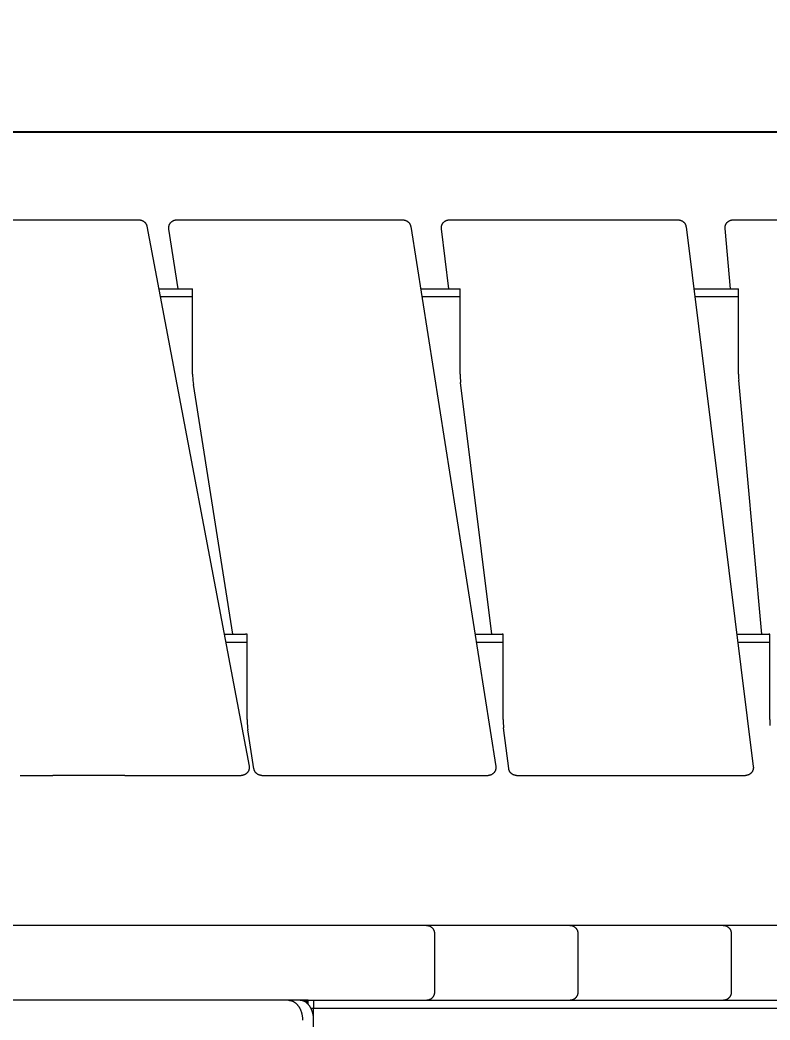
# Model space of a CAD drawing. Header units: millimetres. Extents: x -507 to 4570, y -12 to 3479.
# Drawn here: x 0 to 381, y 2972 to 3479 of the extents above; entities that cross this region are included whole.
import ezdxf

# ---------------------------------------------------------------- set-up
doc = ezdxf.new("R2010")
doc.units = ezdxf.units.MM
doc.layers.add('ZANO_R', color=7, linetype='Continuous', lineweight=0)
doc.layers.add('ZANO_W', color=1, linetype='Continuous', lineweight=0)
doc.styles.add('Arial', font='arial.ttf')
doc.styles.get("Standard").update_dxf_attribs({"font": 'ARIALUNI.TTF'})
doc.dimstyles.new('pl i ang', dxfattribs={"dimtxt": 50, "dimasz": 50, "dimexe": 1.25, "dimexo": 0.625, "dimgap": 10, "dimtad": 1, "dimtoh": 1, "dimtxsty": 'Standard', "dimcen": 2.5, "dimclrd": 1, "dimclre": 1, "dimclrt": 1, "dimadec": 0, "dimazin": 0, "dimtfac": 1, "dimtmove": 0, "dimatfit": 3, "dimfxl": 1, "dimarcsym": 1})

# ---------------------------------------------------------------- blocks, each defined once
blk = doc.blocks.new('*D395')
at = {"layer": 'ZANO_W', "color": 1, "lineweight": -2}
for p, q in [((-304.05, 3384.6), (-304.05, 3432.59)), ((1903.62, 3384.71), (1903.62, 3432.59)), ((-264.05, 3422.59), (1863.62, 3422.59))]:
    blk.add_line(p, q, dxfattribs=at)
at = {"layer": 'ZANO_W', "color": 1}
for points in [[(-264.05, 3429.25), (-264.05, 3415.92), (-304.05, 3422.59)], [(1863.62, 3415.92), (1863.62, 3429.25), (1903.62, 3422.59)]]:
    blk.add_solid(points, dxfattribs=at)
at = {"layer": 'ZANO_W', "color": 1, "insert": (799.79, 3453.01), "char_height": 40, "attachment_point": 5, "style": 'Arial'}
blk.add_mtext('2208', dxfattribs=at)

msp = doc.modelspace()

# ---------------------------------------------------------------- linework, layer by layer
at = {"layer": 'ZANO_R'}
for p, q in [((-34.96, 3377.82), (60.72, 3377.82)), ((60.72, 3377.82), (60.86, 3377.82)), ((60.86, 3377.82), (60.99, 3377.82)), ((60.99, 3377.82), (61.13, 3377.8)), ((61.13, 3377.8), (61.27, 3377.79)), ((61.27, 3377.79), (61.41, 3377.77)), ((61.41, 3377.77), (61.54, 3377.74)), ((61.54, 3377.74), (61.68, 3377.71)), ((61.68, 3377.71), (61.81, 3377.67)), ((61.81, 3377.67), (61.94, 3377.63)), ((61.94, 3377.63), (62.07, 3377.59)), ((62.07, 3377.59), (62.2, 3377.54)), ((62.2, 3377.54), (62.33, 3377.49)), ((62.33, 3377.49), (62.46, 3377.43)), ((62.46, 3377.43), (62.58, 3377.36)), ((62.58, 3377.36), (62.7, 3377.3)), ((62.7, 3377.3), (62.82, 3377.23)), ((62.82, 3377.23), (62.94, 3377.15)), ((62.94, 3377.15), (63.05, 3377.07)), ((63.05, 3377.07), (63.16, 3376.99)), ((63.16, 3376.99), (63.27, 3376.9)), ((63.27, 3376.9), (63.38, 3376.81)), ((63.38, 3376.81), (63.48, 3376.72)), ((63.48, 3376.72), (63.58, 3376.62)), ((63.58, 3376.62), (63.67, 3376.52)), ((63.67, 3376.52), (63.76, 3376.42)), ((63.76, 3376.42), (63.85, 3376.31)), ((63.85, 3376.31), (63.93, 3376.2)), ((63.93, 3376.2), (64.01, 3376.09)), ((64.01, 3376.09), (64.09, 3375.98)), ((64.09, 3375.98), (64.16, 3375.86)), ((64.16, 3375.86), (64.23, 3375.74)), ((64.23, 3375.74), (64.3, 3375.61)), ((64.3, 3375.61), (64.36, 3375.49)), ((64.36, 3375.49), (64.41, 3375.36)), ((64.41, 3375.36), (64.46, 3375.23)), ((64.46, 3375.23), (64.51, 3375.1)), ((64.51, 3375.1), (64.55, 3374.97)), ((64.55, 3374.97), (64.59, 3374.84)), ((64.59, 3374.84), (64.62, 3374.7)), ((64.62, 3374.7), (64.65, 3374.57)), ((64.65, 3374.57), (116.47, 3100.66)), ((75.76, 3374.3), (75.78, 3374.44)), ((75.78, 3374.44), (75.8, 3374.58)), ((75.8, 3374.58), (75.83, 3374.71)), ((75.83, 3374.71), (75.86, 3374.85)), ((75.86, 3374.85), (75.9, 3374.98)), ((75.9, 3374.98), (75.94, 3375.11)), ((75.94, 3375.11), (75.99, 3375.24)), ((75.99, 3375.24), (76.04, 3375.37)), ((76.04, 3375.37), (76.09, 3375.5)), ((76.09, 3375.5), (76.15, 3375.62)), ((76.15, 3375.62), (76.22, 3375.74)), ((76.22, 3375.74), (76.29, 3375.86)), ((76.29, 3375.86), (76.36, 3375.98)), ((76.36, 3375.98), (76.44, 3376.1)), ((76.44, 3376.1), (76.52, 3376.21)), ((76.52, 3376.21), (76.6, 3376.32)), ((76.6, 3376.32), (76.69, 3376.42)), ((76.69, 3376.42), (76.78, 3376.53)), ((76.78, 3376.53), (76.88, 3376.63)), ((76.88, 3376.63), (76.97, 3376.72)), ((76.97, 3376.72), (77.08, 3376.82)), ((77.08, 3376.82), (77.18, 3376.91)), ((77.18, 3376.91), (77.29, 3376.99)), ((77.29, 3376.99), (77.4, 3377.08)), ((77.4, 3377.08), (77.51, 3377.15)), ((77.51, 3377.15), (77.63, 3377.23)), ((77.63, 3377.23), (77.75, 3377.3)), ((77.75, 3377.3), (77.87, 3377.37)), ((77.87, 3377.37), (77.99, 3377.43)), ((77.99, 3377.43), (78.12, 3377.49)), ((78.12, 3377.49), (78.25, 3377.54)), ((78.25, 3377.54), (78.37, 3377.59)), ((78.37, 3377.59), (78.51, 3377.63)), ((78.51, 3377.63), (78.64, 3377.67)), ((78.64, 3377.67), (78.77, 3377.71)), ((78.77, 3377.71), (78.91, 3377.74)), ((78.91, 3377.74), (79.04, 3377.77)), ((79.04, 3377.77), (79.18, 3377.79)), ((79.18, 3377.79), (79.32, 3377.8)), ((79.32, 3377.8), (79.45, 3377.82)), ((79.45, 3377.82), (79.59, 3377.82)), ((79.59, 3377.82), (79.73, 3377.82)), ((79.73, 3377.82), (93.56, 3377.82)), ((93.56, 3377.82), (194.51, 3377.82)), ((194.51, 3377.82), (194.64, 3377.82)), ((194.64, 3377.82), (194.78, 3377.82)), ((194.78, 3377.82), (194.92, 3377.8)), ((194.92, 3377.8), (195.06, 3377.79)), ((195.06, 3377.79), (195.19, 3377.77)), ((195.19, 3377.77), (195.33, 3377.74)), ((195.33, 3377.74), (195.46, 3377.71)), ((195.46, 3377.71), (195.6, 3377.67)), ((195.6, 3377.67), (195.73, 3377.63)), ((195.73, 3377.63), (195.86, 3377.59)), ((195.86, 3377.59), (195.99, 3377.54)), ((195.99, 3377.54), (196.11, 3377.49)), ((196.11, 3377.49), (196.24, 3377.43)), ((196.24, 3377.43), (196.36, 3377.37)), ((196.36, 3377.37), (196.48, 3377.3)), ((196.48, 3377.3), (196.6, 3377.23)), ((196.6, 3377.23), (196.72, 3377.16)), ((196.72, 3377.16), (196.83, 3377.08)), ((196.83, 3377.08), (196.94, 3377)), ((196.94, 3377), (197.05, 3376.91)), ((197.05, 3376.91), (197.16, 3376.82)), ((197.16, 3376.82), (197.26, 3376.73)), ((197.26, 3376.73), (197.36, 3376.63)), ((197.36, 3376.63), (197.45, 3376.53)), ((197.45, 3376.53), (197.54, 3376.43)), ((197.54, 3376.43), (197.63, 3376.32)), ((197.63, 3376.32), (197.72, 3376.21)), ((197.72, 3376.21), (197.8, 3376.1)), ((197.8, 3376.1), (197.87, 3375.98)), ((197.87, 3375.98), (197.95, 3375.87)), ((197.95, 3375.87), (198.01, 3375.75)), ((198.01, 3375.75), (198.08, 3375.63)), ((198.08, 3375.63), (198.14, 3375.5)), ((198.14, 3375.5), (198.19, 3375.37)), ((198.19, 3375.37), (198.24, 3375.25)), ((198.24, 3375.25), (198.29, 3375.12)), ((198.29, 3375.12), (198.33, 3374.99)), ((198.33, 3374.99), (198.37, 3374.85)), ((198.37, 3374.85), (198.4, 3374.72)), ((198.4, 3374.72), (198.43, 3374.58)), ((198.43, 3374.58), (198.46, 3374.45)), ((198.46, 3374.45), (241.64, 3100.54)), ((214.04, 3374.3), (214.06, 3374.43)), ((214.06, 3374.43), (214.08, 3374.57)), ((214.08, 3374.57), (214.11, 3374.71)), ((214.11, 3374.71), (214.14, 3374.84)), ((214.14, 3374.84), (214.18, 3374.97)), ((214.18, 3374.97), (214.22, 3375.1)), ((214.22, 3375.1), (214.27, 3375.23)), ((214.27, 3375.23), (214.32, 3375.36)), ((214.32, 3375.36), (214.38, 3375.49)), ((214.38, 3375.49), (214.44, 3375.62)), ((214.44, 3375.62), (214.5, 3375.74)), ((214.5, 3375.74), (214.57, 3375.86)), ((214.57, 3375.86), (214.64, 3375.98)), ((214.64, 3375.98), (214.72, 3376.09)), ((214.72, 3376.09), (214.8, 3376.2)), ((214.8, 3376.2), (214.88, 3376.31)), ((214.88, 3376.31), (214.97, 3376.42)), ((214.97, 3376.42), (215.06, 3376.52)), ((215.06, 3376.52), (215.16, 3376.62)), ((215.16, 3376.62), (215.25, 3376.72)), ((215.25, 3376.72), (215.36, 3376.82)), ((215.36, 3376.82), (215.46, 3376.91)), ((215.46, 3376.91), (215.57, 3376.99)), ((215.57, 3376.99), (215.68, 3377.07)), ((215.68, 3377.07), (215.79, 3377.15)), ((215.79, 3377.15), (215.91, 3377.23)), ((215.91, 3377.23), (216.03, 3377.3)), ((216.03, 3377.3), (216.15, 3377.37)), ((216.15, 3377.37), (216.27, 3377.43)), ((216.27, 3377.43), (216.4, 3377.49)), ((216.4, 3377.49), (216.53, 3377.54)), ((216.53, 3377.54), (216.66, 3377.59)), ((216.66, 3377.59), (216.79, 3377.63)), ((216.79, 3377.63), (216.92, 3377.67)), ((216.92, 3377.67), (217.05, 3377.71)), ((217.05, 3377.71), (217.19, 3377.74)), ((217.19, 3377.74), (217.32, 3377.77)), ((217.32, 3377.77), (217.46, 3377.79)), ((217.46, 3377.79), (217.6, 3377.8)), ((217.6, 3377.8), (217.74, 3377.82)), ((217.74, 3377.82), (217.87, 3377.82)), ((217.87, 3377.82), (218.01, 3377.82)), ((218.01, 3377.82), (228.94, 3377.82)), ((228.94, 3377.82), (334.17, 3377.82)), ((334.17, 3377.82), (334.31, 3377.82)), ((334.31, 3377.82), (334.45, 3377.82)), ((334.45, 3377.82), (334.59, 3377.8)), ((334.59, 3377.8), (334.72, 3377.79)), ((334.72, 3377.79), (334.86, 3377.77)), ((334.86, 3377.77), (335, 3377.74)), ((335, 3377.74), (335.13, 3377.71)), ((335.13, 3377.71), (335.26, 3377.67)), ((335.26, 3377.67), (335.39, 3377.63)), ((335.39, 3377.63), (335.53, 3377.59)), ((335.53, 3377.59), (335.65, 3377.54)), ((335.65, 3377.54), (335.78, 3377.49)), ((335.78, 3377.49), (335.91, 3377.43)), ((335.91, 3377.43), (336.03, 3377.37)), ((336.03, 3377.37), (336.15, 3377.3)), ((336.15, 3377.3), (336.27, 3377.23)), ((336.27, 3377.23), (336.39, 3377.16)), ((336.39, 3377.16), (336.5, 3377.08)), ((336.5, 3377.08), (336.61, 3377)), ((336.61, 3377), (336.72, 3376.91)), ((336.72, 3376.91), (336.82, 3376.82)), ((336.82, 3376.82), (336.92, 3376.73)), ((336.92, 3376.73), (337.02, 3376.63)), ((337.02, 3376.63), (337.12, 3376.53)), ((337.12, 3376.53), (337.21, 3376.43)), ((337.21, 3376.43), (337.3, 3376.32)), ((337.3, 3376.32), (337.38, 3376.22)), ((337.38, 3376.22), (337.46, 3376.1)), ((337.46, 3376.1), (337.54, 3375.99)), ((337.54, 3375.99), (337.61, 3375.87)), ((337.61, 3375.87), (337.68, 3375.75)), ((337.68, 3375.75), (337.74, 3375.63)), ((337.74, 3375.63), (337.8, 3375.51)), ((337.8, 3375.51), (337.86, 3375.38)), ((337.86, 3375.38), (337.91, 3375.25)), ((337.91, 3375.25), (337.96, 3375.12)), ((337.96, 3375.12), (338, 3374.99)), ((338, 3374.99), (338.04, 3374.86)), ((338.04, 3374.86), (338.07, 3374.73)), ((338.07, 3374.73), (338.1, 3374.59)), ((338.1, 3374.59), (338.12, 3374.46)), ((338.12, 3374.46), (338.14, 3374.32)), ((357.98, 3374.29), (357.99, 3374.43)), ((357.99, 3374.43), (358.02, 3374.57)), ((358.02, 3374.57), (358.05, 3374.7)), ((358.05, 3374.7), (358.08, 3374.84)), ((358.08, 3374.84), (358.12, 3374.97)), ((358.12, 3374.97), (358.16, 3375.1)), ((358.16, 3375.1), (358.2, 3375.23)), ((358.2, 3375.23), (358.25, 3375.36)), ((358.25, 3375.36), (358.31, 3375.49)), ((358.31, 3375.49), (358.37, 3375.61)), ((358.37, 3375.61), (358.43, 3375.74)), ((358.43, 3375.74), (358.5, 3375.86)), ((358.5, 3375.86), (358.57, 3375.97)), ((358.57, 3375.97), (358.65, 3376.09)), ((358.65, 3376.09), (358.73, 3376.2)), ((358.73, 3376.2), (358.82, 3376.31)), ((358.82, 3376.31), (358.9, 3376.42)), ((358.9, 3376.42), (359, 3376.52)), ((359, 3376.52), (359.09, 3376.62)), ((359.09, 3376.62), (359.19, 3376.72)), ((359.19, 3376.72), (359.29, 3376.81)), ((359.29, 3376.81), (359.4, 3376.9)), ((359.4, 3376.9), (359.5, 3376.99)), ((359.5, 3376.99), (359.61, 3377.07)), ((359.61, 3377.07), (359.73, 3377.15)), ((359.73, 3377.15), (359.84, 3377.23)), ((359.84, 3377.23), (359.96, 3377.3)), ((359.96, 3377.3), (360.09, 3377.36)), ((360.09, 3377.36), (360.21, 3377.43)), ((360.21, 3377.43), (360.33, 3377.48)), ((360.33, 3377.48), (360.46, 3377.54)), ((360.46, 3377.54), (360.59, 3377.59)), ((360.59, 3377.59), (360.72, 3377.63)), ((360.72, 3377.63), (360.85, 3377.67)), ((360.85, 3377.67), (360.99, 3377.71)), ((360.99, 3377.71), (361.12, 3377.74)), ((361.12, 3377.74), (361.26, 3377.77)), ((361.26, 3377.77), (361.4, 3377.79)), ((361.4, 3377.79), (361.53, 3377.8)), ((361.53, 3377.8), (361.67, 3377.82)), ((361.67, 3377.82), (361.81, 3377.82)), ((361.81, 3377.82), (361.95, 3377.82)), ((361.95, 3377.82), (369.87, 3377.82)), ((369.87, 3377.82), (478.37, 3377.82)), ((75.73, 3374.03), (75.74, 3374.17)), ((75.73, 3373.89), (75.73, 3374.03)), ((75.73, 3373.75), (75.73, 3373.89)), ((75.73, 3373.61), (75.73, 3373.75)), ((75.74, 3373.48), (75.73, 3373.61)), ((75.74, 3374.17), (75.76, 3374.3)), ((75.76, 3373.34), (75.74, 3373.48)), ((75.78, 3373.2), (75.76, 3373.34)), ((80.57, 3342.82), (75.78, 3373.2)), ((214.01, 3373.88), (214.02, 3374.02)), ((214.01, 3373.74), (214.01, 3373.88)), ((214.02, 3373.61), (214.01, 3373.74)), ((214.02, 3374.02), (214.03, 3374.16)), ((214.03, 3373.47), (214.02, 3373.61)), ((214.03, 3374.16), (214.04, 3374.3)), ((214.04, 3373.33), (214.03, 3373.47)), ((217.84, 3342.82), (214.04, 3373.33)), ((338.14, 3374.32), (372.27, 3100.41)), ((357.95, 3374.02), (357.96, 3374.16)), ((357.95, 3373.88), (357.95, 3374.02)), ((357.95, 3373.74), (357.95, 3373.88)), ((357.95, 3373.6), (357.95, 3373.74)), ((357.96, 3373.47), (357.95, 3373.6)), ((357.96, 3374.16), (357.98, 3374.29)), ((360.73, 3342.82), (357.96, 3373.47)), ((70.65, 3342.82), (87.83, 3342.82)), ((87.83, 3299.57), (87.83, 3342.82)), ((203.44, 3342.82), (223.5, 3342.82)), ((223.5, 3299.57), (223.5, 3342.82)), ((342.07, 3342.82), (364.78, 3342.82)), ((364.78, 3299.57), (364.78, 3342.82)), ((87.83, 3338.82), (71.41, 3338.82)), ((223.5, 3338.82), (204.07, 3338.82)), ((364.78, 3338.82), (342.57, 3338.82)), ((87.83, 3299.57), (87.84, 3298.5)), ((87.84, 3298.5), (87.89, 3297.43)), ((223.5, 3299.57), (223.52, 3298.51)), ((223.52, 3298.51), (223.57, 3297.45)), ((364.78, 3299.57), (364.79, 3298.54)), ((364.79, 3298.54), (364.84, 3297.52)), ((87.89, 3297.43), (87.97, 3296.37)), ((87.97, 3296.37), (88.08, 3295.3)), ((88.08, 3295.3), (88.23, 3294.25)), ((108.19, 3167.59), (88.23, 3294.25)), ((223.57, 3297.45), (223.65, 3296.4)), ((223.65, 3296.4), (223.76, 3295.34)), ((239.67, 3167.59), (223.76, 3295.34)), ((364.84, 3297.52), (364.92, 3296.49)), ((376.56, 3167.59), (364.92, 3296.49)), ((103.8, 3167.59), (114.71, 3167.59)), ((115.46, 3167.59), (114.71, 3167.59)), ((115.46, 3124.34), (115.46, 3167.59)), ((231.07, 3167.59), (244.86, 3167.59)), ((245.34, 3167.59), (244.86, 3167.59)), ((245.34, 3124.34), (245.34, 3167.59)), ((363.9, 3167.59), (380.21, 3167.59)), ((380.6, 3167.59), (380.21, 3167.59)), ((380.6, 3124.34), (380.6, 3167.59)), ((104.56, 3163.59), (115.46, 3163.59)), ((231.7, 3163.59), (245.34, 3163.59)), ((364.4, 3163.59), (380.6, 3163.59)), ((115.46, 3124.34), (115.47, 3123.27)), ((115.47, 3123.27), (115.51, 3122.2)), ((115.51, 3122.2), (115.59, 3121.14)), ((115.59, 3121.14), (115.71, 3120.07)), ((245.34, 3124.34), (245.35, 3123.28)), ((245.35, 3123.28), (245.4, 3122.22)), ((245.4, 3122.22), (245.48, 3121.17)), ((245.48, 3121.17), (245.59, 3120.11)), ((380.6, 3124.34), (380.62, 3123.31)), ((380.62, 3123.31), (380.66, 3122.29)), ((380.66, 3122.29), (380.74, 3121.26)), ((115.71, 3120.07), (115.85, 3119.01)), ((118.96, 3099.29), (115.85, 3119.01)), ((248.17, 3099.42), (245.59, 3120.11)), ((116.47, 3100.66), (116.49, 3100.52)), ((116.49, 3100.52), (116.51, 3100.39)), ((241.64, 3100.54), (241.66, 3100.4)), ((372.27, 3100.41), (372.28, 3100.27)), ((0.26, 3095.92), (16.85, 3095.92)), ((53.4, 3095.92), (16.85, 3095.92)), ((53.4, 3095.92), (112.54, 3095.92)), ((112.67, 3095.92), (112.54, 3095.92)), ((112.81, 3095.93), (112.67, 3095.92)), ((112.95, 3095.94), (112.81, 3095.93)), ((113.09, 3095.95), (112.95, 3095.94)), ((113.22, 3095.98), (113.09, 3095.95)), ((113.36, 3096), (113.22, 3095.98)), ((113.49, 3096.03), (113.36, 3096)), ((113.63, 3096.07), (113.49, 3096.03)), ((113.76, 3096.11), (113.63, 3096.07)), ((113.89, 3096.15), (113.76, 3096.11)), ((114.02, 3096.2), (113.89, 3096.15)), ((114.14, 3096.25), (114.02, 3096.2)), ((114.27, 3096.31), (114.14, 3096.25)), ((114.39, 3096.37), (114.27, 3096.31)), ((114.51, 3096.44), (114.39, 3096.37)), ((114.63, 3096.51), (114.51, 3096.44)), ((114.75, 3096.58), (114.63, 3096.51)), ((114.86, 3096.66), (114.75, 3096.58)), ((114.97, 3096.74), (114.86, 3096.66)), ((115.08, 3096.83), (114.97, 3096.74)), ((115.19, 3096.92), (115.08, 3096.83)), ((115.29, 3097.01), (115.19, 3096.92)), ((115.39, 3097.11), (115.29, 3097.01)), ((115.48, 3097.21), (115.39, 3097.11)), ((115.57, 3097.31), (115.48, 3097.21)), ((115.66, 3097.42), (115.57, 3097.31)), ((115.74, 3097.53), (115.66, 3097.42)), ((115.82, 3097.64), (115.74, 3097.53)), ((115.9, 3097.75), (115.82, 3097.64)), ((115.97, 3097.87), (115.9, 3097.75)), ((116.04, 3097.99), (115.97, 3097.87)), ((116.11, 3098.11), (116.04, 3097.99)), ((116.17, 3098.24), (116.11, 3098.11)), ((116.22, 3098.36), (116.17, 3098.24)), ((116.27, 3098.49), (116.22, 3098.36)), ((116.32, 3098.62), (116.27, 3098.49)), ((116.36, 3098.75), (116.32, 3098.62)), ((116.4, 3098.88), (116.36, 3098.75)), ((116.43, 3099.02), (116.4, 3098.88)), ((116.46, 3099.15), (116.43, 3099.02)), ((116.49, 3099.29), (116.46, 3099.15)), ((116.51, 3099.43), (116.49, 3099.29)), ((116.51, 3100.39), (116.52, 3100.25)), ((116.52, 3099.56), (116.51, 3099.43)), ((116.52, 3100.25), (116.53, 3100.11)), ((116.53, 3099.7), (116.52, 3099.56)), ((116.53, 3100.11), (116.54, 3099.98)), ((116.54, 3099.84), (116.53, 3099.7)), ((116.54, 3099.98), (116.54, 3099.84)), ((118.98, 3099.16), (118.96, 3099.29)), ((119.01, 3099.02), (118.98, 3099.16)), ((119.04, 3098.89), (119.01, 3099.02)), ((119.08, 3098.76), (119.04, 3098.89)), ((119.12, 3098.63), (119.08, 3098.76)), ((119.17, 3098.5), (119.12, 3098.63)), ((119.22, 3098.37), (119.17, 3098.5)), ((119.28, 3098.24), (119.22, 3098.37)), ((119.34, 3098.12), (119.28, 3098.24)), ((119.4, 3097.99), (119.34, 3098.12)), ((119.47, 3097.87), (119.4, 3097.99)), ((119.54, 3097.76), (119.47, 3097.87)), ((119.62, 3097.64), (119.54, 3097.76)), ((119.7, 3097.53), (119.62, 3097.64)), ((119.78, 3097.42), (119.7, 3097.53)), ((119.87, 3097.31), (119.78, 3097.42)), ((119.96, 3097.21), (119.87, 3097.31)), ((120.06, 3097.11), (119.96, 3097.21)), ((120.16, 3097.01), (120.06, 3097.11)), ((120.26, 3096.92), (120.16, 3097.01)), ((120.36, 3096.83), (120.26, 3096.92)), ((120.47, 3096.75), (120.36, 3096.83)), ((120.58, 3096.66), (120.47, 3096.75)), ((120.7, 3096.59), (120.58, 3096.66)), ((120.81, 3096.51), (120.7, 3096.59)), ((120.93, 3096.44), (120.81, 3096.51)), ((121.05, 3096.37), (120.93, 3096.44)), ((121.18, 3096.31), (121.05, 3096.37)), ((121.3, 3096.25), (121.18, 3096.31)), ((121.43, 3096.2), (121.3, 3096.25)), ((121.56, 3096.15), (121.43, 3096.2)), ((121.69, 3096.11), (121.56, 3096.15)), ((121.82, 3096.07), (121.69, 3096.11)), ((121.95, 3096.03), (121.82, 3096.07)), ((122.09, 3096), (121.95, 3096.03)), ((122.22, 3095.98), (122.09, 3096)), ((122.36, 3095.95), (122.22, 3095.98)), ((122.5, 3095.94), (122.36, 3095.95)), ((122.63, 3095.93), (122.5, 3095.94)), ((122.77, 3095.92), (122.63, 3095.93)), ((122.91, 3095.92), (122.77, 3095.92)), ((122.91, 3095.92), (136.74, 3095.92)), ((136.74, 3095.92), (237.69, 3095.92)), ((237.83, 3095.92), (237.69, 3095.92)), ((237.96, 3095.93), (237.83, 3095.92)), ((238.1, 3095.94), (237.96, 3095.93)), ((238.24, 3095.95), (238.1, 3095.94)), ((238.37, 3095.98), (238.24, 3095.95)), ((238.51, 3096), (238.37, 3095.98)), ((238.65, 3096.03), (238.51, 3096)), ((238.78, 3096.07), (238.65, 3096.03)), ((238.91, 3096.11), (238.78, 3096.07)), ((239.04, 3096.15), (238.91, 3096.11)), ((239.17, 3096.2), (239.04, 3096.15)), ((239.3, 3096.26), (239.17, 3096.2)), ((239.42, 3096.31), (239.3, 3096.26)), ((239.55, 3096.38), (239.42, 3096.31)), ((239.67, 3096.44), (239.55, 3096.38)), ((239.79, 3096.51), (239.67, 3096.44)), ((239.9, 3096.59), (239.79, 3096.51)), ((240.02, 3096.67), (239.9, 3096.59)), ((240.13, 3096.75), (240.02, 3096.67)), ((240.24, 3096.83), (240.13, 3096.75)), ((240.34, 3096.92), (240.24, 3096.83)), ((240.44, 3097.02), (240.34, 3096.92)), ((240.54, 3097.11), (240.44, 3097.02)), ((240.64, 3097.21), (240.54, 3097.11)), ((240.73, 3097.32), (240.64, 3097.21)), ((240.82, 3097.42), (240.73, 3097.32)), ((240.9, 3097.53), (240.82, 3097.42)), ((240.98, 3097.65), (240.9, 3097.53)), ((241.06, 3097.76), (240.98, 3097.65)), ((241.13, 3097.88), (241.06, 3097.76)), ((241.2, 3098), (241.13, 3097.88)), ((241.26, 3098.12), (241.2, 3098)), ((241.32, 3098.25), (241.26, 3098.12)), ((241.38, 3098.37), (241.32, 3098.25)), ((241.43, 3098.5), (241.38, 3098.37)), ((241.48, 3098.63), (241.43, 3098.5)), ((241.52, 3098.76), (241.48, 3098.63)), ((241.55, 3098.9), (241.52, 3098.76)), ((241.59, 3099.03), (241.55, 3098.9)), ((241.62, 3099.17), (241.59, 3099.03)), ((241.64, 3099.3), (241.62, 3099.17)), ((241.66, 3099.44), (241.64, 3099.3)), ((241.66, 3100.4), (241.67, 3100.27)), ((241.67, 3099.58), (241.66, 3099.44)), ((241.67, 3100.27), (241.68, 3100.13)), ((241.68, 3099.71), (241.67, 3099.58)), ((241.68, 3100.13), (241.69, 3099.99)), ((241.69, 3099.85), (241.68, 3099.71)), ((241.69, 3099.99), (241.69, 3099.85)), ((248.19, 3099.29), (248.17, 3099.42)), ((248.21, 3099.15), (248.19, 3099.29)), ((248.24, 3099.02), (248.21, 3099.15)), ((248.27, 3098.88), (248.24, 3099.02)), ((248.31, 3098.75), (248.27, 3098.88)), ((248.35, 3098.62), (248.31, 3098.75)), ((248.4, 3098.49), (248.35, 3098.62)), ((248.45, 3098.36), (248.4, 3098.49)), ((248.51, 3098.24), (248.45, 3098.36)), ((248.57, 3098.11), (248.51, 3098.24)), ((248.63, 3097.99), (248.57, 3098.11)), ((248.7, 3097.87), (248.63, 3097.99)), ((248.77, 3097.75), (248.7, 3097.87)), ((248.85, 3097.64), (248.77, 3097.75)), ((248.93, 3097.53), (248.85, 3097.64)), ((249.01, 3097.42), (248.93, 3097.53)), ((249.1, 3097.31), (249.01, 3097.42)), ((249.19, 3097.21), (249.1, 3097.31)), ((249.29, 3097.11), (249.19, 3097.21)), ((249.39, 3097.01), (249.29, 3097.11)), ((249.49, 3096.92), (249.39, 3097.01)), ((249.59, 3096.83), (249.49, 3096.92)), ((249.7, 3096.74), (249.59, 3096.83)), ((249.81, 3096.66), (249.7, 3096.74)), ((249.93, 3096.58), (249.81, 3096.66)), ((250.04, 3096.51), (249.93, 3096.58)), ((250.16, 3096.44), (250.04, 3096.51)), ((250.28, 3096.37), (250.16, 3096.44)), ((250.41, 3096.31), (250.28, 3096.37)), ((250.53, 3096.25), (250.41, 3096.31)), ((250.66, 3096.2), (250.53, 3096.25)), ((250.79, 3096.15), (250.66, 3096.2)), ((250.92, 3096.11), (250.79, 3096.15)), ((251.05, 3096.07), (250.92, 3096.11)), ((251.18, 3096.03), (251.05, 3096.07)), ((251.32, 3096), (251.18, 3096.03)), ((251.45, 3095.98), (251.32, 3096)), ((251.59, 3095.95), (251.45, 3095.98)), ((251.72, 3095.94), (251.59, 3095.95)), ((251.86, 3095.93), (251.72, 3095.94)), ((252, 3095.92), (251.86, 3095.93)), ((252.14, 3095.92), (252, 3095.92)), ((252.14, 3095.92), (263.07, 3095.92)), ((263.07, 3095.92), (368.3, 3095.92)), ((368.44, 3095.92), (368.3, 3095.92)), ((368.58, 3095.93), (368.44, 3095.92)), ((368.71, 3095.94), (368.58, 3095.93)), ((368.85, 3095.95), (368.71, 3095.94)), ((368.99, 3095.98), (368.85, 3095.95)), ((369.12, 3096), (368.99, 3095.98)), ((369.26, 3096.03), (369.12, 3096)), ((369.39, 3096.07), (369.26, 3096.03)), ((369.52, 3096.11), (369.39, 3096.07)), ((369.66, 3096.15), (369.52, 3096.11)), ((369.79, 3096.2), (369.66, 3096.15)), ((369.91, 3096.26), (369.79, 3096.2)), ((370.04, 3096.31), (369.91, 3096.26)), ((370.16, 3096.38), (370.04, 3096.31)), ((370.28, 3096.44), (370.16, 3096.38)), ((370.4, 3096.51), (370.28, 3096.44)), ((370.52, 3096.59), (370.4, 3096.51)), ((370.63, 3096.67), (370.52, 3096.59)), ((370.74, 3096.75), (370.63, 3096.67)), ((370.85, 3096.84), (370.74, 3096.75)), ((370.96, 3096.93), (370.85, 3096.84)), ((371.06, 3097.02), (370.96, 3096.93)), ((371.16, 3097.12), (371.06, 3097.02)), ((371.25, 3097.22), (371.16, 3097.12)), ((371.34, 3097.32), (371.25, 3097.22)), ((371.43, 3097.43), (371.34, 3097.32)), ((371.52, 3097.54), (371.43, 3097.43)), ((371.6, 3097.65), (371.52, 3097.54)), ((371.67, 3097.77), (371.6, 3097.65)), ((371.74, 3097.88), (371.67, 3097.77)), ((371.81, 3098), (371.74, 3097.88)), ((371.88, 3098.13), (371.81, 3098)), ((371.94, 3098.25), (371.88, 3098.13)), ((371.99, 3098.38), (371.94, 3098.25)), ((372.04, 3098.51), (371.99, 3098.38)), ((372.09, 3098.64), (372.04, 3098.51)), ((372.13, 3098.77), (372.09, 3098.64)), ((372.17, 3098.9), (372.13, 3098.77)), ((372.2, 3099.04), (372.17, 3098.9)), ((372.23, 3099.17), (372.2, 3099.04)), ((372.25, 3099.31), (372.23, 3099.17)), ((372.27, 3099.45), (372.25, 3099.31)), ((372.29, 3099.58), (372.27, 3099.45)), ((372.28, 3100.27), (372.29, 3100.14)), ((372.29, 3100.14), (372.3, 3100)), ((372.3, 3099.86), (372.29, 3099.72)), ((372.29, 3099.72), (372.29, 3099.58)), ((372.3, 3100), (372.3, 3099.86)), ((151.68, 3019.82), (-161.16, 3019.82)), ((206.49, 3019.82), (151.68, 3019.82)), ((206.49, 3019.82), (206.63, 3019.82)), ((219.75, 3019.82), (206.62, 3019.82)), ((206.63, 3019.82), (206.77, 3019.82)), ((206.77, 3019.82), (206.9, 3019.8)), ((206.9, 3019.8), (207.04, 3019.79)), ((207.04, 3019.79), (207.17, 3019.77)), ((207.17, 3019.77), (207.31, 3019.74)), ((207.31, 3019.74), (207.44, 3019.71)), ((207.44, 3019.71), (207.57, 3019.68)), ((207.57, 3019.68), (207.7, 3019.64)), ((207.7, 3019.64), (207.83, 3019.59)), ((207.83, 3019.59), (207.96, 3019.55)), ((207.96, 3019.55), (208.09, 3019.49)), ((208.09, 3019.49), (208.21, 3019.44)), ((208.21, 3019.44), (208.33, 3019.38)), ((208.33, 3019.38), (208.45, 3019.31)), ((208.45, 3019.31), (208.57, 3019.24)), ((208.57, 3019.24), (208.69, 3019.17)), ((279.24, 3019.82), (219.75, 3019.82)), ((279.24, 3019.82), (279.38, 3019.82)), ((293.45, 3019.82), (279.36, 3019.82)), ((279.38, 3019.82), (279.51, 3019.82)), ((279.51, 3019.82), (279.65, 3019.8)), ((279.65, 3019.8), (279.78, 3019.79)), ((279.78, 3019.79), (279.92, 3019.77)), ((279.92, 3019.77), (280.05, 3019.74)), ((280.05, 3019.74), (280.19, 3019.71)), ((280.19, 3019.71), (280.32, 3019.68)), ((280.32, 3019.68), (280.45, 3019.64)), ((280.45, 3019.64), (280.58, 3019.59)), ((280.58, 3019.59), (280.71, 3019.55)), ((280.71, 3019.55), (280.83, 3019.49)), ((280.83, 3019.49), (280.96, 3019.44)), ((280.96, 3019.44), (281.08, 3019.38)), ((281.08, 3019.38), (281.2, 3019.31)), ((281.2, 3019.31), (281.32, 3019.24)), ((281.32, 3019.24), (281.43, 3019.17)), ((357.04, 3019.82), (293.45, 3019.82)), ((357.04, 3019.82), (357.18, 3019.82)), ((372.08, 3019.82), (357.15, 3019.82)), ((357.18, 3019.82), (357.32, 3019.82)), ((357.32, 3019.82), (357.45, 3019.8)), ((357.45, 3019.8), (357.59, 3019.79)), ((357.59, 3019.79), (357.72, 3019.77)), ((357.72, 3019.77), (357.86, 3019.74)), ((357.86, 3019.74), (357.99, 3019.71)), ((357.99, 3019.71), (358.12, 3019.68)), ((358.12, 3019.68), (358.25, 3019.64)), ((358.25, 3019.64), (358.38, 3019.59)), ((358.38, 3019.59), (358.51, 3019.55)), ((358.51, 3019.55), (358.64, 3019.49)), ((358.64, 3019.49), (358.76, 3019.44)), ((358.76, 3019.44), (358.88, 3019.38)), ((358.88, 3019.38), (359, 3019.31)), ((359, 3019.31), (359.12, 3019.24)), ((359.12, 3019.24), (359.24, 3019.17)), ((439.15, 3019.82), (372.08, 3019.82)), ((208.69, 3019.17), (208.8, 3019.09)), ((208.8, 3019.09), (208.91, 3019.01)), ((208.91, 3019.01), (209.02, 3018.93)), ((209.02, 3018.93), (209.12, 3018.84)), ((209.12, 3018.84), (209.22, 3018.75)), ((209.22, 3018.75), (209.32, 3018.65)), ((209.32, 3018.65), (209.42, 3018.56)), ((209.42, 3018.56), (209.51, 3018.45)), ((209.51, 3018.45), (209.6, 3018.35)), ((209.6, 3018.35), (209.68, 3018.24)), ((209.68, 3018.24), (209.76, 3018.13)), ((209.76, 3018.13), (209.84, 3018.02)), ((209.84, 3018.02), (209.91, 3017.9)), ((209.91, 3017.9), (209.98, 3017.79)), ((209.98, 3017.79), (210.05, 3017.67)), ((210.05, 3017.67), (210.11, 3017.54)), ((210.11, 3017.54), (210.16, 3017.42)), ((210.16, 3017.42), (210.21, 3017.29)), ((210.21, 3017.29), (210.26, 3017.16)), ((210.26, 3017.16), (210.31, 3017.03)), ((210.31, 3017.03), (210.35, 3016.9)), ((210.35, 3016.9), (210.38, 3016.77)), ((210.38, 3016.77), (210.41, 3016.64)), ((210.41, 3016.64), (210.44, 3016.5)), ((210.44, 3016.5), (210.46, 3016.37)), ((210.46, 3016.37), (210.47, 3016.23)), ((210.47, 3016.23), (210.48, 3016.1)), ((210.48, 3016.1), (210.49, 3015.96)), ((210.49, 3015.96), (210.49, 3015.82)), ((210.49, 3015.82), (210.49, 2985.82)), ((281.43, 3019.17), (281.55, 3019.09)), ((281.55, 3019.09), (281.66, 3019.01)), ((281.66, 3019.01), (281.76, 3018.93)), ((281.76, 3018.93), (281.87, 3018.84)), ((281.87, 3018.84), (281.97, 3018.75)), ((281.97, 3018.75), (282.07, 3018.65)), ((282.07, 3018.65), (282.16, 3018.56)), ((282.16, 3018.56), (282.25, 3018.45)), ((282.25, 3018.45), (282.34, 3018.35)), ((282.34, 3018.35), (282.43, 3018.24)), ((282.43, 3018.24), (282.51, 3018.13)), ((282.51, 3018.13), (282.58, 3018.02)), ((282.58, 3018.02), (282.66, 3017.9)), ((282.66, 3017.9), (282.73, 3017.79)), ((282.73, 3017.79), (282.79, 3017.67)), ((282.79, 3017.67), (282.85, 3017.54)), ((282.85, 3017.54), (282.91, 3017.42)), ((282.91, 3017.42), (282.96, 3017.29)), ((282.96, 3017.29), (283.01, 3017.16)), ((283.01, 3017.16), (283.05, 3017.03)), ((283.05, 3017.03), (283.09, 3016.9)), ((283.09, 3016.9), (283.13, 3016.77)), ((283.13, 3016.77), (283.16, 3016.64)), ((283.16, 3016.64), (283.18, 3016.5)), ((283.18, 3016.5), (283.2, 3016.37)), ((283.2, 3016.37), (283.22, 3016.23)), ((283.22, 3016.23), (283.23, 3016.1)), ((283.23, 3016.1), (283.24, 3015.96)), ((283.24, 3015.96), (283.24, 3015.82)), ((283.24, 3015.82), (283.24, 2985.82)), ((359.24, 3019.17), (359.35, 3019.09)), ((359.35, 3019.09), (359.46, 3019.01)), ((359.46, 3019.01), (359.57, 3018.93)), ((359.57, 3018.93), (359.67, 3018.84)), ((359.67, 3018.84), (359.77, 3018.75)), ((359.77, 3018.75), (359.87, 3018.65)), ((359.87, 3018.65), (359.97, 3018.56)), ((359.97, 3018.56), (360.06, 3018.45)), ((360.06, 3018.45), (360.15, 3018.35)), ((360.15, 3018.35), (360.23, 3018.24)), ((360.23, 3018.24), (360.31, 3018.13)), ((360.31, 3018.13), (360.39, 3018.02)), ((360.39, 3018.02), (360.46, 3017.9)), ((360.46, 3017.9), (360.53, 3017.79)), ((360.53, 3017.79), (360.59, 3017.67)), ((360.59, 3017.67), (360.65, 3017.54)), ((360.65, 3017.54), (360.71, 3017.42)), ((360.71, 3017.42), (360.76, 3017.29)), ((360.76, 3017.29), (360.81, 3017.16)), ((360.81, 3017.16), (360.86, 3017.03)), ((360.86, 3017.03), (360.89, 3016.9)), ((360.89, 3016.9), (360.93, 3016.77)), ((360.93, 3016.77), (360.96, 3016.64)), ((360.96, 3016.64), (360.98, 3016.5)), ((360.98, 3016.5), (361.01, 3016.37)), ((361.01, 3016.37), (361.02, 3016.23)), ((361.02, 3016.23), (361.03, 3016.1)), ((361.03, 3016.1), (361.04, 3015.96)), ((361.04, 3015.96), (361.04, 3015.82)), ((361.04, 3015.82), (361.04, 2985.82)), ((209.91, 2983.74), (209.83, 2983.63)), ((209.98, 2983.86), (209.91, 2983.74)), ((210.04, 2983.98), (209.98, 2983.86)), ((210.1, 2984.1), (210.04, 2983.98)), ((210.16, 2984.23), (210.1, 2984.1)), ((210.21, 2984.35), (210.16, 2984.23)), ((210.26, 2984.48), (210.21, 2984.35)), ((210.31, 2984.61), (210.26, 2984.48)), ((210.34, 2984.74), (210.31, 2984.61)), ((210.38, 2984.88), (210.34, 2984.74)), ((210.41, 2985.01), (210.38, 2984.88)), ((210.44, 2985.14), (210.41, 2985.01)), ((210.46, 2985.28), (210.44, 2985.14)), ((210.47, 2985.41), (210.46, 2985.28)), ((210.48, 2985.55), (210.47, 2985.41)), ((210.49, 2985.69), (210.48, 2985.55)), ((210.49, 2985.82), (210.49, 2985.69)), ((282.65, 2983.74), (282.58, 2983.63)), ((282.72, 2983.86), (282.65, 2983.74)), ((282.79, 2983.98), (282.72, 2983.86)), ((282.85, 2984.1), (282.79, 2983.98)), ((282.91, 2984.23), (282.85, 2984.1)), ((282.96, 2984.35), (282.91, 2984.23)), ((283.01, 2984.48), (282.96, 2984.35)), ((283.05, 2984.61), (283.01, 2984.48)), ((283.09, 2984.74), (283.05, 2984.61)), ((283.13, 2984.88), (283.09, 2984.74)), ((283.16, 2985.01), (283.13, 2984.88)), ((283.18, 2985.14), (283.16, 2985.01)), ((283.2, 2985.28), (283.18, 2985.14)), ((283.22, 2985.41), (283.2, 2985.28)), ((283.23, 2985.55), (283.22, 2985.41)), ((283.24, 2985.69), (283.23, 2985.55)), ((283.24, 2985.82), (283.24, 2985.69)), ((360.46, 2983.74), (360.38, 2983.63)), ((360.53, 2983.86), (360.46, 2983.74)), ((360.59, 2983.98), (360.53, 2983.86)), ((360.65, 2984.1), (360.59, 2983.98)), ((360.71, 2984.23), (360.65, 2984.1)), ((360.76, 2984.35), (360.71, 2984.23)), ((360.81, 2984.48), (360.76, 2984.35)), ((360.85, 2984.61), (360.81, 2984.48)), ((360.89, 2984.74), (360.85, 2984.61)), ((360.93, 2984.88), (360.89, 2984.74)), ((360.96, 2985.01), (360.93, 2984.88)), ((360.98, 2985.14), (360.96, 2985.01)), ((361.01, 2985.28), (360.98, 2985.14)), ((361.02, 2985.41), (361.01, 2985.28)), ((361.03, 2985.55), (361.02, 2985.41)), ((361.04, 2985.69), (361.03, 2985.55)), ((361.04, 2985.82), (361.04, 2985.69)), ((136.5, 2981.82), (-174.62, 2981.82)), ((136.5, 2981.82), (136.66, 2981.82)), ((136.66, 2981.82), (136.82, 2981.81)), ((142.16, 2981.82), (136.66, 2981.82)), ((136.82, 2981.81), (136.98, 2981.8)), ((136.98, 2981.8), (137.14, 2981.78)), ((137.14, 2981.78), (137.3, 2981.76)), ((137.3, 2981.76), (137.46, 2981.73)), ((137.46, 2981.73), (137.63, 2981.7)), ((137.63, 2981.7), (137.79, 2981.66)), ((137.79, 2981.66), (137.95, 2981.61)), ((137.95, 2981.61), (138.12, 2981.56)), ((138.12, 2981.56), (138.28, 2981.5)), ((138.28, 2981.5), (138.45, 2981.44)), ((138.45, 2981.44), (138.61, 2981.37)), ((138.61, 2981.37), (138.78, 2981.29)), ((138.78, 2981.29), (138.94, 2981.21)), ((138.94, 2981.21), (139.11, 2981.12)), ((139.11, 2981.12), (139.27, 2981.03)), ((139.27, 2981.03), (139.43, 2980.93)), ((139.43, 2980.93), (139.59, 2980.82)), ((139.59, 2980.82), (139.75, 2980.71)), ((139.75, 2980.71), (139.91, 2980.59)), ((139.91, 2980.59), (140.06, 2980.46)), ((140.06, 2980.46), (140.22, 2980.33)), ((140.22, 2980.33), (140.37, 2980.19)), ((140.37, 2980.19), (140.52, 2980.05)), ((140.52, 2980.05), (140.67, 2979.9)), ((140.67, 2979.9), (140.82, 2979.75)), ((140.82, 2979.75), (140.96, 2979.59)), ((140.96, 2979.59), (141.1, 2979.42)), ((141.1, 2979.42), (141.24, 2979.25)), ((141.24, 2979.25), (141.37, 2979.08)), ((141.37, 2979.08), (141.5, 2978.9)), ((141.5, 2978.9), (141.63, 2978.71)), ((141.63, 2978.71), (141.75, 2978.52)), ((142.31, 2981.82), (142.16, 2981.82)), ((142.47, 2981.82), (142.31, 2981.82)), ((145.66, 2981.82), (142.32, 2981.82)), ((142.63, 2981.8), (142.47, 2981.82)), ((142.78, 2981.79), (142.63, 2981.8)), ((142.94, 2981.76), (142.78, 2981.79)), ((143.1, 2981.74), (142.94, 2981.76)), ((143.26, 2981.7), (143.1, 2981.74)), ((143.43, 2981.66), (143.26, 2981.7)), ((143.59, 2981.62), (143.43, 2981.66)), ((143.75, 2981.57), (143.59, 2981.62)), ((143.91, 2981.51), (143.75, 2981.57)), ((144.07, 2981.45), (143.91, 2981.51)), ((144.24, 2981.38), (144.07, 2981.45)), ((144.4, 2981.31), (144.24, 2981.38)), ((144.56, 2981.23), (144.4, 2981.31)), ((144.72, 2981.15), (144.56, 2981.23)), ((144.88, 2981.05), (144.72, 2981.15)), ((145.04, 2980.96), (144.88, 2981.05)), ((145.2, 2980.85), (145.04, 2980.96)), ((145.07, 2980.94), (145.09, 2981.02)), ((145.09, 2981.02), (145.11, 2981.1)), ((145.11, 2981.1), (145.13, 2981.17)), ((145.13, 2981.17), (145.16, 2981.25)), ((145.16, 2981.25), (145.41, 2981.68)), ((145.36, 2980.74), (145.2, 2980.85)), ((145.51, 2980.63), (145.36, 2980.74)), ((145.41, 2981.68), (145.69, 2981.82)), ((145.67, 2980.51), (145.51, 2980.63)), ((145.82, 2980.38), (145.67, 2980.51)), ((146.4, 2981.82), (145.69, 2981.82)), ((145.69, 2981.82), (145.69, 2980.49)), ((145.97, 2980.25), (145.82, 2980.38)), ((146.12, 2980.11), (145.97, 2980.25)), ((146.27, 2979.96), (146.12, 2980.11)), ((146.41, 2979.81), (146.27, 2979.96)), ((146.4, 2979.82), (146.4, 2981.82)), ((146.4, 2981.82), (149.23, 2981.82)), ((146.55, 2979.66), (146.41, 2979.81)), ((146.69, 2979.5), (146.55, 2979.66)), ((146.83, 2979.33), (146.69, 2979.5)), ((146.96, 2979.16), (146.83, 2979.33)), ((147.09, 2978.99), (146.96, 2979.16)), ((147.22, 2978.81), (147.09, 2978.99)), ((147.35, 2978.62), (147.22, 2978.81)), ((149.23, 2981.82), (1450.31, 2981.82)), ((149.23, 2981.82), (149.23, 2977.82)), ((206.75, 2981.83), (206.61, 2981.83)), ((206.89, 2981.84), (206.75, 2981.83)), ((207.02, 2981.86), (206.89, 2981.84)), ((207.16, 2981.88), (207.02, 2981.86)), ((207.29, 2981.91), (207.16, 2981.88)), ((207.43, 2981.93), (207.29, 2981.91)), ((207.56, 2981.97), (207.43, 2981.93)), ((207.69, 2982.01), (207.56, 2981.97)), ((207.82, 2982.05), (207.69, 2982.01)), ((207.95, 2982.1), (207.82, 2982.05)), ((208.07, 2982.15), (207.95, 2982.1)), ((208.2, 2982.21), (208.07, 2982.15)), ((208.32, 2982.27), (208.2, 2982.21)), ((208.44, 2982.33), (208.32, 2982.27)), ((208.56, 2982.4), (208.44, 2982.33)), ((208.68, 2982.47), (208.56, 2982.4)), ((208.79, 2982.55), (208.68, 2982.47)), ((208.9, 2982.63), (208.79, 2982.55)), ((209.01, 2982.72), (208.9, 2982.63)), ((209.12, 2982.8), (209.01, 2982.72)), ((209.22, 2982.89), (209.12, 2982.8)), ((209.32, 2982.99), (209.22, 2982.89)), ((209.41, 2983.09), (209.32, 2982.99)), ((209.5, 2983.19), (209.41, 2983.09)), ((209.59, 2983.29), (209.5, 2983.19)), ((209.68, 2983.4), (209.59, 2983.29)), ((209.76, 2983.51), (209.68, 2983.4)), ((209.83, 2983.63), (209.76, 2983.51)), ((279.49, 2981.83), (279.36, 2981.83)), ((279.63, 2981.84), (279.49, 2981.83)), ((279.77, 2981.86), (279.63, 2981.84)), ((279.9, 2981.88), (279.77, 2981.86)), ((280.04, 2981.91), (279.9, 2981.88)), ((280.17, 2981.93), (280.04, 2981.91)), ((280.3, 2981.97), (280.17, 2981.93)), ((280.44, 2982.01), (280.3, 2981.97)), ((280.57, 2982.05), (280.44, 2982.01)), ((280.69, 2982.1), (280.57, 2982.05)), ((280.82, 2982.15), (280.69, 2982.1)), ((280.95, 2982.21), (280.82, 2982.15)), ((281.07, 2982.27), (280.95, 2982.21)), ((281.19, 2982.33), (281.07, 2982.27)), ((281.31, 2982.4), (281.19, 2982.33)), ((281.42, 2982.47), (281.31, 2982.4)), ((281.54, 2982.55), (281.42, 2982.47)), ((281.65, 2982.63), (281.54, 2982.55)), ((281.76, 2982.72), (281.65, 2982.63)), ((281.86, 2982.8), (281.76, 2982.72)), ((281.96, 2982.89), (281.86, 2982.8)), ((282.06, 2982.99), (281.96, 2982.89)), ((282.16, 2983.09), (282.06, 2982.99)), ((282.25, 2983.19), (282.16, 2983.09)), ((282.34, 2983.29), (282.25, 2983.19)), ((282.42, 2983.4), (282.34, 2983.29)), ((282.5, 2983.51), (282.42, 2983.4)), ((282.58, 2983.63), (282.5, 2983.51)), ((357.3, 2981.83), (357.16, 2981.83)), ((357.43, 2981.84), (357.3, 2981.83)), ((357.57, 2981.86), (357.43, 2981.84)), ((357.71, 2981.88), (357.57, 2981.86)), ((357.84, 2981.91), (357.71, 2981.88)), ((357.97, 2981.93), (357.84, 2981.91)), ((358.11, 2981.97), (357.97, 2981.93)), ((358.24, 2982.01), (358.11, 2981.97)), ((358.37, 2982.05), (358.24, 2982.01)), ((358.5, 2982.1), (358.37, 2982.05)), ((358.62, 2982.15), (358.5, 2982.1)), ((358.75, 2982.21), (358.62, 2982.15)), ((358.87, 2982.27), (358.75, 2982.21)), ((358.99, 2982.33), (358.87, 2982.27)), ((359.11, 2982.4), (358.99, 2982.33)), ((359.23, 2982.47), (359.11, 2982.4)), ((359.34, 2982.55), (359.23, 2982.47)), ((359.45, 2982.63), (359.34, 2982.55)), ((359.56, 2982.72), (359.45, 2982.63)), ((359.66, 2982.8), (359.56, 2982.72)), ((359.77, 2982.89), (359.66, 2982.8)), ((359.86, 2982.99), (359.77, 2982.89)), ((359.96, 2983.09), (359.86, 2982.99)), ((360.05, 2983.19), (359.96, 2983.09)), ((360.14, 2983.29), (360.05, 2983.19)), ((360.23, 2983.4), (360.14, 2983.29)), ((360.31, 2983.51), (360.23, 2983.4)), ((360.38, 2983.63), (360.31, 2983.51)), ((141.75, 2978.52), (141.88, 2978.33)), ((141.88, 2978.33), (141.99, 2978.13)), ((141.99, 2978.13), (142.11, 2977.93)), ((142.11, 2977.93), (142.21, 2977.72)), ((142.21, 2977.72), (142.32, 2977.51)), ((142.32, 2977.51), (142.42, 2977.3)), ((142.42, 2977.3), (142.52, 2977.08)), ((142.52, 2977.08), (142.61, 2976.86)), ((142.61, 2976.86), (142.7, 2976.64)), ((142.7, 2976.64), (142.78, 2976.42)), ((142.78, 2976.42), (142.86, 2976.19)), ((142.86, 2976.19), (142.94, 2975.96)), ((142.94, 2975.96), (143.01, 2975.74)), ((143.01, 2975.74), (143.08, 2975.51)), ((143.08, 2975.51), (143.14, 2975.27)), ((143.14, 2975.27), (143.2, 2975.04)), ((143.2, 2975.04), (143.25, 2974.81)), ((143.25, 2974.81), (143.3, 2974.58)), ((143.3, 2974.58), (143.35, 2974.34)), ((143.35, 2974.34), (143.39, 2974.11)), ((143.39, 2974.11), (143.46, 2973.64)), ((143.46, 2973.64), (143.51, 2973.18)), ((147.47, 2978.43), (147.35, 2978.62)), ((147.58, 2978.24), (147.47, 2978.43)), ((147.7, 2978.04), (147.58, 2978.24)), ((147.81, 2977.84), (147.7, 2978.04)), ((147.91, 2977.64), (147.81, 2977.84)), ((147.82, 2977.82), (149.23, 2977.82)), ((148.02, 2977.43), (147.91, 2977.64)), ((148.11, 2977.22), (148.02, 2977.43)), ((148.21, 2977.01), (148.11, 2977.22)), ((148.3, 2976.79), (148.21, 2977.01)), ((148.38, 2976.57), (148.3, 2976.79)), ((148.46, 2976.35), (148.38, 2976.57)), ((148.54, 2976.13), (148.46, 2976.35)), ((148.62, 2975.9), (148.54, 2976.13)), ((148.68, 2975.68), (148.62, 2975.9)), ((148.75, 2975.45), (148.68, 2975.68)), ((148.81, 2975.22), (148.75, 2975.45)), ((148.87, 2975), (148.81, 2975.22)), ((148.92, 2974.77), (148.87, 2975)), ((148.97, 2974.54), (148.92, 2974.77)), ((149.01, 2974.31), (148.97, 2974.54)), ((149.08, 2973.85), (149.01, 2974.31)), ((149.14, 2973.39), (149.08, 2973.85)), ((149.23, 2941.82), (149.23, 2977.82)), ((149.23, 2977.82), (1450.31, 2977.82)), ((143.51, 2973.18), (143.54, 2972.72)), ((143.54, 2972.72), (143.57, 2972.27)), ((143.57, 2972.27), (143.57, 2971.82)), ((149.19, 2972.94), (149.14, 2973.39)), ((149.21, 2972.49), (149.19, 2972.94)), ((149.23, 2972.05), (149.21, 2972.49))]:
    msp.add_line(p, q, dxfattribs=at)

# ---------------------------------------------------------------- dimensions: what is measured, and where the dimension line sits
at = {"layer": 'ZANO_W'}
dim = msp.add_linear_dim(base=(1903.62, 3422.59), p1=(-304.05, 3374.6), p2=(1903.62, 3374.71), dimstyle='pl i ang', override={"dimtxt": 40, "dimasz": 40, "dimexe": 10, "dimexo": 10, "dimtoh": 0, "dimdec": 0, "dimtxsty": 'Arial', "dimtdec": 0, "dimtmove": 1}, dxfattribs=at)
dim.commit()
dim.dimension.update_dxf_attribs({"geometry": '*D395', "text_midpoint": (799.79, 3453.01)})

doc.saveas('drawing.dxf')
